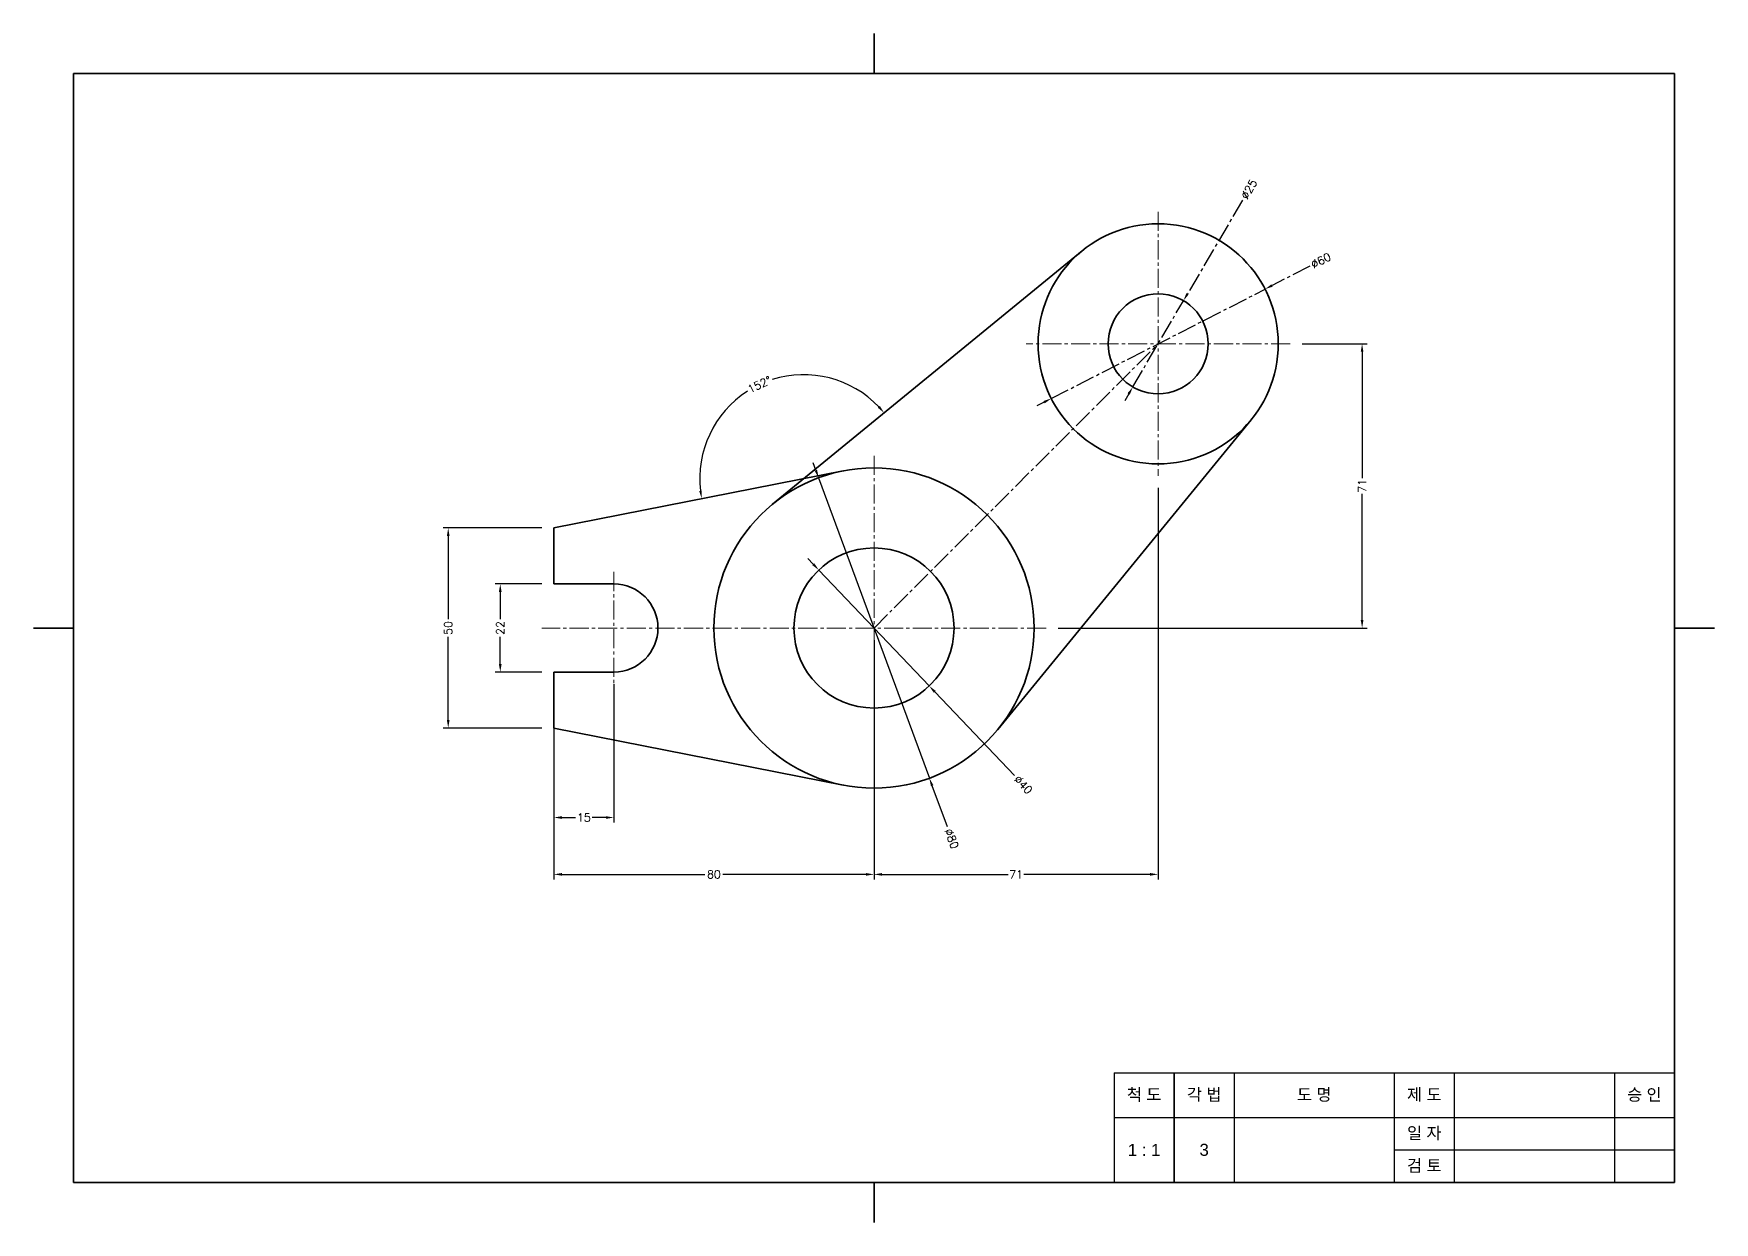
# Model space of a CAD drawing. Header units: millimetres. Extents: x 0 to 11420, y 0 to 297.
# Drawn here: x 3000 to 3420, y 0 to 297 of the extents above; entities that cross this region are included whole.
import ezdxf

# ---------------------------------------------------------------- set-up
doc = ezdxf.new("R2010")
doc.units = ezdxf.units.MM
doc.header["$LTSCALE"] = 0.25
doc.linetypes.add('CENTER2', pattern=[28.575, 19.05, -3.175, 3.175, -3.175])
for name, color, linetype, lineweight in [('1_윤곽선', 4, 'Continuous', 35), ('2_외형선', 7, 'Continuous', 35), ('4_중심선', 1, 'CENTER2', 18)]:
    doc.layers.add(name, color=color, linetype=linetype, lineweight=lineweight)
doc.styles.get("Standard").update_dxf_attribs({"font": 'arial.ttf'})
doc.styles.add('주석', font='romans.shx', dxfattribs={"height": 2, "bigfont": 'whgtxt.shx'})
doc.dimstyles.new('주석', dxfattribs={"dimscale": 0, "dimtxt": 2, "dimasz": 2, "dimexe": 1.25, "dimexo": 3, "dimtad": 0, "dimtxsty": '주석', "dimcen": 0, "dimclrd": 3, "dimclre": 3, "dimclrt": 3, "dimadec": 0, "dimazin": 0, "dimtfac": 1, "dimtmove": 0, "dimatfit": 3, "dimfxl": 5, "dimtfill": 1, "dimarcsym": 0})

# ---------------------------------------------------------------- blocks, each defined once
blk = doc.blocks.new('*T79')
at = {"layer": '1_윤곽선', "color": 0, "linetype": 'ByBlock', "lineweight": -2, "transparency": 16777216}
for p, q in [((0, 0), (140, 0)), ((0, 0), (0, -27.35)), ((140, 0), (140, -27.35)), ((0, -27.35), (140, -27.35))]:
    blk.add_line(p, q, dxfattribs=at)
at = {"layer": '1_윤곽선', "color": 3, "linetype": 'ByBlock', "lineweight": -2, "transparency": 16777216}
for p, q in [((15, 0), (15, -27.35)), ((30, 0), (30, -27.35)), ((70, 0), (70, -27.35)), ((85, 0), (85, -27.35)), ((125, 0), (125, -27.35)), ((0, -11.14), (140, -11.14)), ((70, -19.24), (140, -19.24))]:
    blk.add_line(p, q, dxfattribs=at)
at = {"layer": '1_윤곽선', "color": 2, "transparency": 16777216, "char_height": 3, "attachment_point": 5}
for s, insert, width in [('{\\fGulim|b0|i0|c129|p50;척 도}', (7.5, -5.57), 12), ('{\\fGulim|b0|i0|c129|p50;각 법}', (22.5, -5.57), 12), ('{\\fGulim|b0|i0|c129|p50;도 명}', (50, -5.57), 37), ('{\\fGulim|b0|i0|c129|p50;제 도}', (77.5, -5.57), 12), ('{\\fGulim|b0|i0|c129|p50;승 인}', (132.5, -5.57), 12), ('{\\fGulim|b0|i0|c129|p50;일 자}', (77.5, -15.19), 12), ('1 : 1', (7.5, -19.24), 12), ('3', (22.5, -19.24), 12), ('{\\fGulim|b0|i0|c129|p50;검 토}', (77.5, -23.29), 12)]:
    blk.add_mtext(s, dxfattribs=dict(at, insert=insert, width=width))
blk = doc.blocks.new('*D80')
at = {"layer": '2_외형선', "color": 3, "lineweight": -2, "transparency": 16777216}
for p, q in [((3127, 173.5), (3102.35, 173.5)), ((3103.6, 171.5), (3103.6, 150.74)), ((3103.6, 125.5), (3103.6, 146.26)), ((3127, 123.5), (3102.35, 123.5))]:
    blk.add_line(p, q, dxfattribs=at)
at = {"layer": '2_외형선', "color": 3, "transparency": 16777216}
for points in [[(3103.27, 171.5), (3103.93, 171.5), (3103.6, 173.5)], [(3103.27, 125.5), (3103.93, 125.5), (3103.6, 123.5)]]:
    blk.add_solid(points, dxfattribs=at)
at = {"layer": 'Defpoints', "color": 0, "transparency": 16777216}
for p in [(3130, 173.5), (3103.6, 123.5), (3130, 123.5)]:
    blk.add_point(p, dxfattribs=at)
at = {"layer": '2_외형선', "color": 3, "transparency": 16777216, "insert": (3103.6, 148.5), "char_height": 2, "attachment_point": 5, "rotation": 90, "style": '주석', "bg_fill": 3, "box_fill_scale": 1.1, "bg_fill_color": 256, "bg_fill_true_color": 13158600, "bg_fill_transparency": 0}
blk.add_mtext('50', dxfattribs=at)
blk = doc.blocks.new('*D81')
at = {"layer": '2_외형선', "color": 3, "lineweight": -2, "transparency": 16777216}
for p, q in [((3127, 159.5), (3115.36, 159.5)), ((3116.61, 157.5), (3116.61, 150.74)), ((3116.61, 139.5), (3116.61, 146.26)), ((3127, 137.5), (3115.36, 137.5))]:
    blk.add_line(p, q, dxfattribs=at)
at = {"layer": '2_외형선', "color": 3, "transparency": 16777216}
for points in [[(3116.27, 157.5), (3116.94, 157.5), (3116.61, 159.5)], [(3116.27, 139.5), (3116.94, 139.5), (3116.61, 137.5)]]:
    blk.add_solid(points, dxfattribs=at)
at = {"layer": 'Defpoints', "color": 0, "transparency": 16777216}
for p in [(3130, 159.5), (3116.61, 137.5), (3130, 137.5)]:
    blk.add_point(p, dxfattribs=at)
at = {"layer": '2_외형선', "color": 3, "transparency": 16777216, "insert": (3116.61, 148.5), "char_height": 2, "attachment_point": 5, "rotation": 90, "style": '주석', "bg_fill": 3, "box_fill_scale": 1.1, "bg_fill_color": 256, "bg_fill_true_color": 13158600, "bg_fill_transparency": 0}
blk.add_mtext('22', dxfattribs=at)
blk = doc.blocks.new('*D82')
at = {"layer": '2_외형선', "color": 3, "lineweight": -2, "transparency": 16777216}
for p, q in [((3130, 134.5), (3130, 99.9)), ((3145, 134.5), (3145, 99.9)), ((3132, 101.15), (3135.4, 101.15)), ((3143, 101.15), (3139.6, 101.15))]:
    blk.add_line(p, q, dxfattribs=at)
at = {"layer": '2_외형선', "color": 3, "transparency": 16777216}
for points in [[(3132, 101.48), (3132, 100.81), (3130, 101.15)], [(3143, 101.48), (3143, 100.81), (3145, 101.15)]]:
    blk.add_solid(points, dxfattribs=at)
at = {"layer": 'Defpoints', "color": 0, "transparency": 16777216}
for p in [(3130, 137.5), (3145, 137.5), (3145, 101.15)]:
    blk.add_point(p, dxfattribs=at)
at = {"layer": '2_외형선', "color": 3, "transparency": 16777216, "insert": (3137.5, 101.15), "char_height": 2, "attachment_point": 5, "style": '주석', "bg_fill": 3, "box_fill_scale": 1.1, "bg_fill_color": 256, "bg_fill_true_color": 13158600, "bg_fill_transparency": 0}
blk.add_mtext('15', dxfattribs=at)
blk = doc.blocks.new('*D83')
at = {"layer": '2_외형선', "color": 3, "lineweight": -2, "transparency": 16777216}
for p, q in [((3210, 125.5), (3210, 85.7)), ((3130, 120.5), (3130, 85.7)), ((3132, 86.95), (3167.76, 86.95)), ((3208, 86.95), (3172.24, 86.95))]:
    blk.add_line(p, q, dxfattribs=at)
at = {"layer": '2_외형선', "color": 3, "transparency": 16777216}
for points in [[(3132, 87.28), (3132, 86.61), (3130, 86.95)], [(3208, 87.28), (3208, 86.61), (3210, 86.95)]]:
    blk.add_solid(points, dxfattribs=at)
at = {"layer": 'Defpoints', "color": 0, "transparency": 16777216}
for p in [(3210, 128.5), (3130, 123.5), (3210, 86.95)]:
    blk.add_point(p, dxfattribs=at)
at = {"layer": '2_외형선', "color": 3, "transparency": 16777216, "insert": (3170, 86.95), "char_height": 2, "attachment_point": 5, "style": '주석', "bg_fill": 3, "box_fill_scale": 1.1, "bg_fill_color": 256, "bg_fill_true_color": 13158600, "bg_fill_transparency": 0}
blk.add_mtext('80', dxfattribs=at)
blk = doc.blocks.new('*D84')
at = {"layer": '2_외형선', "color": 3, "lineweight": -2, "transparency": 16777216}
for start, end in [(43.6972, 107.6193), (122.8162, 186.7384)]:
    blk.add_arc((3192.43, 185.81), 25.97, start, end, dxfattribs=at)
at = {"layer": '2_외형선', "color": 3, "transparency": 16777216}
for points in [[(3211.46, 203.97), (3210.96, 203.53), (3212.53, 202.25)], [(3166.97, 182.81), (3166.31, 182.71), (3166.95, 180.78)]]:
    blk.add_solid(points, dxfattribs=at)
at = {"layer": 'Defpoints', "color": 0, "transparency": 16777216}
for p in [(3262, 242.72), (3192.47, 211.78), (3202.26, 187.74), (3184.67, 179.46), (3130, 173.5)]:
    blk.add_point(p, dxfattribs=at)
at = {"layer": '2_외형선', "color": 3, "transparency": 16777216, "insert": (3181.36, 209.3), "char_height": 2, "attachment_point": 5, "rotation": 25.2178, "style": '주석', "bg_fill": 3, "box_fill_scale": 1.1, "bg_fill_color": 256, "bg_fill_true_color": 13158600, "bg_fill_transparency": 0}
blk.add_mtext('152°', dxfattribs=at)
blk = doc.blocks.new('*D85')
at = {"layer": '4_중심선', "color": 3, "lineweight": -2, "transparency": 16777216}
for p, q in [((3302.1, 255.41), (3288.35, 232)), ((3274.67, 208.72), (3287.33, 230.28)), ((3273.65, 207), (3272.64, 205.27))]:
    blk.add_line(p, q, dxfattribs=at)
at = {"layer": '4_중심선', "color": 3, "transparency": 16777216}
for points in [[(3288.06, 232.17), (3288.63, 231.83), (3287.33, 230.28)], [(3273.37, 207.17), (3273.94, 206.83), (3274.67, 208.72)]]:
    blk.add_solid(points, dxfattribs=at)
at = {"layer": 'Defpoints', "color": 0, "transparency": 16777216}
for p in [(3287.33, 230.28), (3274.67, 208.72)]:
    blk.add_point(p, dxfattribs=at)
at = {"layer": '4_중심선', "color": 3, "transparency": 16777216, "insert": (3303.7, 258.12), "char_height": 2, "attachment_point": 5, "rotation": 59.5586, "style": '주석', "bg_fill": 3, "box_fill_scale": 1.1, "bg_fill_color": 256, "bg_fill_true_color": 13158600, "bg_fill_transparency": 0}
blk.add_mtext('∅25', dxfattribs=at)
blk = doc.blocks.new('*D86')
at = {"layer": '4_중심선', "color": 3, "lineweight": -2, "transparency": 16777216}
for p, q in [((3318.87, 238.87), (3309.49, 234.07)), ((3254.29, 205.84), (3307.71, 233.16)), ((3252.51, 204.93), (3250.73, 204.02))]:
    blk.add_line(p, q, dxfattribs=at)
at = {"layer": '4_중심선', "color": 3, "transparency": 16777216}
for points in [[(3309.34, 234.37), (3309.64, 233.78), (3307.71, 233.16)], [(3252.36, 205.22), (3252.66, 204.63), (3254.29, 205.84)]]:
    blk.add_solid(points, dxfattribs=at)
at = {"layer": 'Defpoints', "color": 0, "transparency": 16777216}
for p in [(3307.71, 233.16), (3254.29, 205.84)]:
    blk.add_point(p, dxfattribs=at)
at = {"layer": '4_중심선', "color": 3, "transparency": 16777216, "insert": (3321.67, 240.3), "char_height": 2, "attachment_point": 5, "rotation": 27.0917, "style": '주석', "bg_fill": 3, "box_fill_scale": 1.1, "bg_fill_color": 256, "bg_fill_true_color": 13158600, "bg_fill_transparency": 0}
blk.add_mtext('∅60', dxfattribs=at)
blk = doc.blocks.new('*D87')
at = {"layer": '2_외형선', "color": 3, "lineweight": -2, "transparency": 16777216}
for p, q in [((3194.83, 164.43), (3193.45, 165.88)), ((3196.21, 162.98), (3223.79, 134.02)), ((3245.14, 111.61), (3225.17, 132.57))]:
    blk.add_line(p, q, dxfattribs=at)
at = {"layer": '2_외형선', "color": 3, "transparency": 16777216}
for points in [[(3195.07, 164.66), (3194.58, 164.2), (3196.21, 162.98)], [(3225.42, 132.8), (3224.93, 132.34), (3223.79, 134.02)]]:
    blk.add_solid(points, dxfattribs=at)
at = {"layer": 'Defpoints', "color": 0, "transparency": 16777216}
for p in [(3196.21, 162.98), (3223.79, 134.02)]:
    blk.add_point(p, dxfattribs=at)
at = {"layer": '2_외형선', "color": 3, "transparency": 16777216, "insert": (3247.31, 109.33), "char_height": 2, "attachment_point": 5, "rotation": 313.6073, "style": '주석', "bg_fill": 3, "box_fill_scale": 1.1, "bg_fill_color": 256, "bg_fill_true_color": 13158600, "bg_fill_transparency": 0}
blk.add_mtext('∅40', dxfattribs=at)
blk = doc.blocks.new('*D88')
at = {"layer": '2_외형선', "color": 3, "lineweight": -2, "transparency": 16777216}
for p, q in [((3195.46, 187.9), (3194.77, 189.78)), ((3196.16, 186.03), (3223.84, 110.97)), ((3228.33, 98.82), (3224.54, 109.1))]:
    blk.add_line(p, q, dxfattribs=at)
at = {"layer": '2_외형선', "color": 3, "transparency": 16777216}
for points in [[(3195.78, 188.02), (3195.15, 187.79), (3196.16, 186.03)], [(3224.85, 109.21), (3224.22, 108.98), (3223.84, 110.97)]]:
    blk.add_solid(points, dxfattribs=at)
at = {"layer": 'Defpoints', "color": 0, "transparency": 16777216}
for p in [(3196.16, 186.03), (3223.84, 110.97)]:
    blk.add_point(p, dxfattribs=at)
at = {"layer": '2_외형선', "color": 3, "transparency": 16777216, "insert": (3229.42, 95.86), "char_height": 2, "attachment_point": 5, "rotation": 290.2483, "style": '주석', "bg_fill": 3, "box_fill_scale": 1.1, "bg_fill_color": 256, "bg_fill_true_color": 13158600, "bg_fill_transparency": 0}
blk.add_mtext('∅80', dxfattribs=at)
blk = doc.blocks.new('*D89')
at = {"layer": '2_외형선', "color": 3, "lineweight": -2, "transparency": 16777216}
for p, q in [((3281, 183.5), (3281, 85.7)), ((3210, 145.5), (3210, 85.7)), ((3212, 86.95), (3243.54, 86.95)), ((3279, 86.95), (3247.46, 86.95))]:
    blk.add_line(p, q, dxfattribs=at)
at = {"layer": '2_외형선', "color": 3, "transparency": 16777216}
for points in [[(3212, 87.28), (3212, 86.61), (3210, 86.95)], [(3279, 87.28), (3279, 86.61), (3281, 86.95)]]:
    blk.add_solid(points, dxfattribs=at)
at = {"layer": 'Defpoints', "color": 0, "transparency": 16777216}
for p in [(3281, 186.5), (3210, 148.5), (3281, 86.95)]:
    blk.add_point(p, dxfattribs=at)
at = {"layer": '2_외형선', "color": 3, "transparency": 16777216, "insert": (3245.5, 86.95), "char_height": 2, "attachment_point": 5, "style": '주석', "bg_fill": 3, "box_fill_scale": 1.1, "bg_fill_color": 256, "bg_fill_true_color": 13158600, "bg_fill_transparency": 0}
blk.add_mtext('71', dxfattribs=at)
blk = doc.blocks.new('*D91')
at = {"layer": '2_외형선', "color": 3, "lineweight": -2, "transparency": 16777216}
for p, q in [((3317, 219.5), (3333.22, 219.5)), ((3331.97, 217.5), (3331.97, 185.96)), ((3331.97, 150.5), (3331.97, 182.04)), ((3256, 148.5), (3333.22, 148.5))]:
    blk.add_line(p, q, dxfattribs=at)
at = {"layer": '2_외형선', "color": 3, "transparency": 16777216}
for points in [[(3331.63, 217.5), (3332.3, 217.5), (3331.97, 219.5)], [(3331.63, 150.5), (3332.3, 150.5), (3331.97, 148.5)]]:
    blk.add_solid(points, dxfattribs=at)
at = {"layer": 'Defpoints', "color": 0, "transparency": 16777216}
for p in [(3314, 219.5), (3253, 148.5), (3331.97, 148.5)]:
    blk.add_point(p, dxfattribs=at)
at = {"layer": '2_외형선', "color": 3, "transparency": 16777216, "insert": (3331.97, 184), "char_height": 2, "attachment_point": 5, "rotation": 90, "style": '주석', "bg_fill": 3, "box_fill_scale": 1.1, "bg_fill_color": 256, "bg_fill_true_color": 13158600, "bg_fill_transparency": 0}
blk.add_mtext('71', dxfattribs=at)

msp = doc.modelspace()

# ---------------------------------------------------------------- linework, layer by layer
at = {"layer": '1_윤곽선'}
for p, q in [((3210, 297), (3210, 287)), ((3000, 148.5), (3010, 148.5)), ((3420, 148.5), (3410, 148.5)), ((3210, 0), (3210, 10))]:
    msp.add_line(p, q, dxfattribs=at)
msp.add_lwpolyline([(3010, 10), (3410, 10), (3410, 287), (3010, 287)], close=True, dxfattribs=at)
at = {"layer": '2_외형선'}
for p, q in [((3262.005, 242.72), (3184.673, 179.461)), ((3304.22, 200.505), (3240.961, 123.173)), ((3130, 173.5), (3202.264, 187.745)), ((3130, 173.5), (3130, 159.5)), ((3130, 159.5), (3145, 159.5)), ((3130, 137.5), (3130, 123.5)), ((3130, 137.5), (3145, 137.5)), ((3130, 123.5), (3202.264, 109.255)), ((3285, 37.347), (3285, 10))]:
    msp.add_line(p, q, dxfattribs=at)
for centre, radius in [((3281, 219.5), 30), ((3281, 219.5), 12.5), ((3210, 148.5), 40), ((3210, 148.5), 20)]:
    msp.add_circle(centre, radius, dxfattribs=at)
msp.add_arc((3145, 148.5), 11, 270, 90, dxfattribs=at)
at = {"layer": '4_중심선'}
for p, q in [((3281, 252.5), (3281, 186.5)), ((3210, 148.5), (3281, 219.5)), ((3210, 191.5), (3210, 105.5)), ((3145, 162.5), (3145, 134.5)), ((3253, 148.5), (3127, 148.5))]:
    msp.add_line(p, q, dxfattribs=at)

# ---------------------------------------------------------------- block references
msp.add_blockref('*T79', (3270, 37.347))

# ---------------------------------------------------------------- next in the draw order: dimensions: what is measured, and where the dimension line sits
at = {"layer": '2_외형선'}
dim = msp.add_linear_dim(base=(3103.599, 123.5), p1=(3130, 173.5), p2=(3130, 123.5), angle=90, dimstyle='주석', dxfattribs=at)
dim.commit()
dim.dimension.update_dxf_attribs({"geometry": '*D80', "text_midpoint": (3103.599, 148.5)})

# ---------------------------------------------------------------- next in the draw order: dimensions: what is measured, and where the dimension line sits
dim = msp.add_angular_dim_2l(base=(3192.473, 211.78), line1=((3130, 173.5), (3202.264, 187.745)), line2=((3262.005, 242.72), (3184.673, 179.461)), dimstyle='주석', override={"dimscale": 0}, dxfattribs=at)
dim.commit()
dim.dimension.update_dxf_attribs({"geometry": '*D84', "text_midpoint": (3181.364, 209.305)})
dim = msp.add_linear_dim(base=(3116.607, 137.5), p1=(3130, 159.5), p2=(3130, 137.5), angle=90, dimstyle='주석', dxfattribs=at)
dim.commit()
dim.dimension.update_dxf_attribs({"geometry": '*D81', "text_midpoint": (3116.607, 148.5)})

# ---------------------------------------------------------------- next in the draw order: linework, layer by layer
at = {"layer": '4_중심선'}
msp.add_line((3314, 219.5), (3248, 219.5), dxfattribs=at)

# ---------------------------------------------------------------- next in the draw order: dimensions: what is measured, and where the dimension line sits
at = {"layer": '2_외형선'}
dim = msp.add_linear_dim(base=(3145, 101.146), p1=(3130, 137.5), p2=(3145, 137.5), dimstyle='주석', dxfattribs=at)
dim.commit()
dim.dimension.update_dxf_attribs({"geometry": '*D82', "text_midpoint": (3137.5, 101.146)})

# ---------------------------------------------------------------- next in the draw order: dimensions: what is measured, and where the dimension line sits
dim = msp.add_linear_dim(base=(3210, 86.945), p1=(3130, 123.5), p2=(3210, 128.5), dimstyle='주석', dxfattribs=at)
dim.commit()
dim.dimension.update_dxf_attribs({"geometry": '*D83', "text_midpoint": (3170, 86.945)})
at = {"layer": '4_중심선'}
dim = msp.add_diameter_dim_2p(p1=(3274.667, 208.723), p2=(3287.333, 230.277), dimstyle='주석', dxfattribs=at)
dim.commit()
dim.dimension.update_dxf_attribs({"geometry": '*D85', "text_midpoint": (3303.698, 258.124), "dimtype": 163})

# ---------------------------------------------------------------- next in the draw order: dimensions: what is measured, and where the dimension line sits
at = {"layer": '2_외형선'}
dim = msp.add_diameter_dim_2p(p1=(3196.206, 162.982), p2=(3223.794, 134.018), dimstyle='주석', dxfattribs=at)
dim.commit()
dim.dimension.update_dxf_attribs({"geometry": '*D87', "text_midpoint": (3247.312, 109.328), "dimtype": 163})
at = {"layer": '4_중심선'}
dim = msp.add_diameter_dim_2p(p1=(3254.292, 205.838), p2=(3307.708, 233.162), dimstyle='주석', dxfattribs=at)
dim.commit()
dim.dimension.update_dxf_attribs({"geometry": '*D86', "text_midpoint": (3321.671, 240.305), "dimtype": 163})

# ---------------------------------------------------------------- next in the draw order: dimensions: what is measured, and where the dimension line sits
at = {"layer": '2_외형선'}
dim = msp.add_diameter_dim_2p(p1=(3196.156, 186.028), p2=(3223.844, 110.972), dimstyle='주석', dxfattribs=at)
dim.commit()
dim.dimension.update_dxf_attribs({"geometry": '*D88', "text_midpoint": (3229.417, 95.864), "dimtype": 163})

# ---------------------------------------------------------------- next in the draw order: dimensions: what is measured, and where the dimension line sits
dim = msp.add_linear_dim(base=(3281, 86.945), p1=(3210, 148.5), p2=(3281, 186.5), dimstyle='주석', dxfattribs=at)
dim.commit()
dim.dimension.update_dxf_attribs({"geometry": '*D89', "text_midpoint": (3245.5, 86.945)})

# ---------------------------------------------------------------- next in the draw order: dimensions: what is measured, and where the dimension line sits
dim = msp.add_linear_dim(base=(3331.968, 148.5), p1=(3314, 219.5), p2=(3253, 148.5), angle=90, dimstyle='주석', dxfattribs=at)
dim.commit()
dim.dimension.update_dxf_attribs({"geometry": '*D91', "text_midpoint": (3331.968, 184)})

doc.saveas('drawing.dxf')
